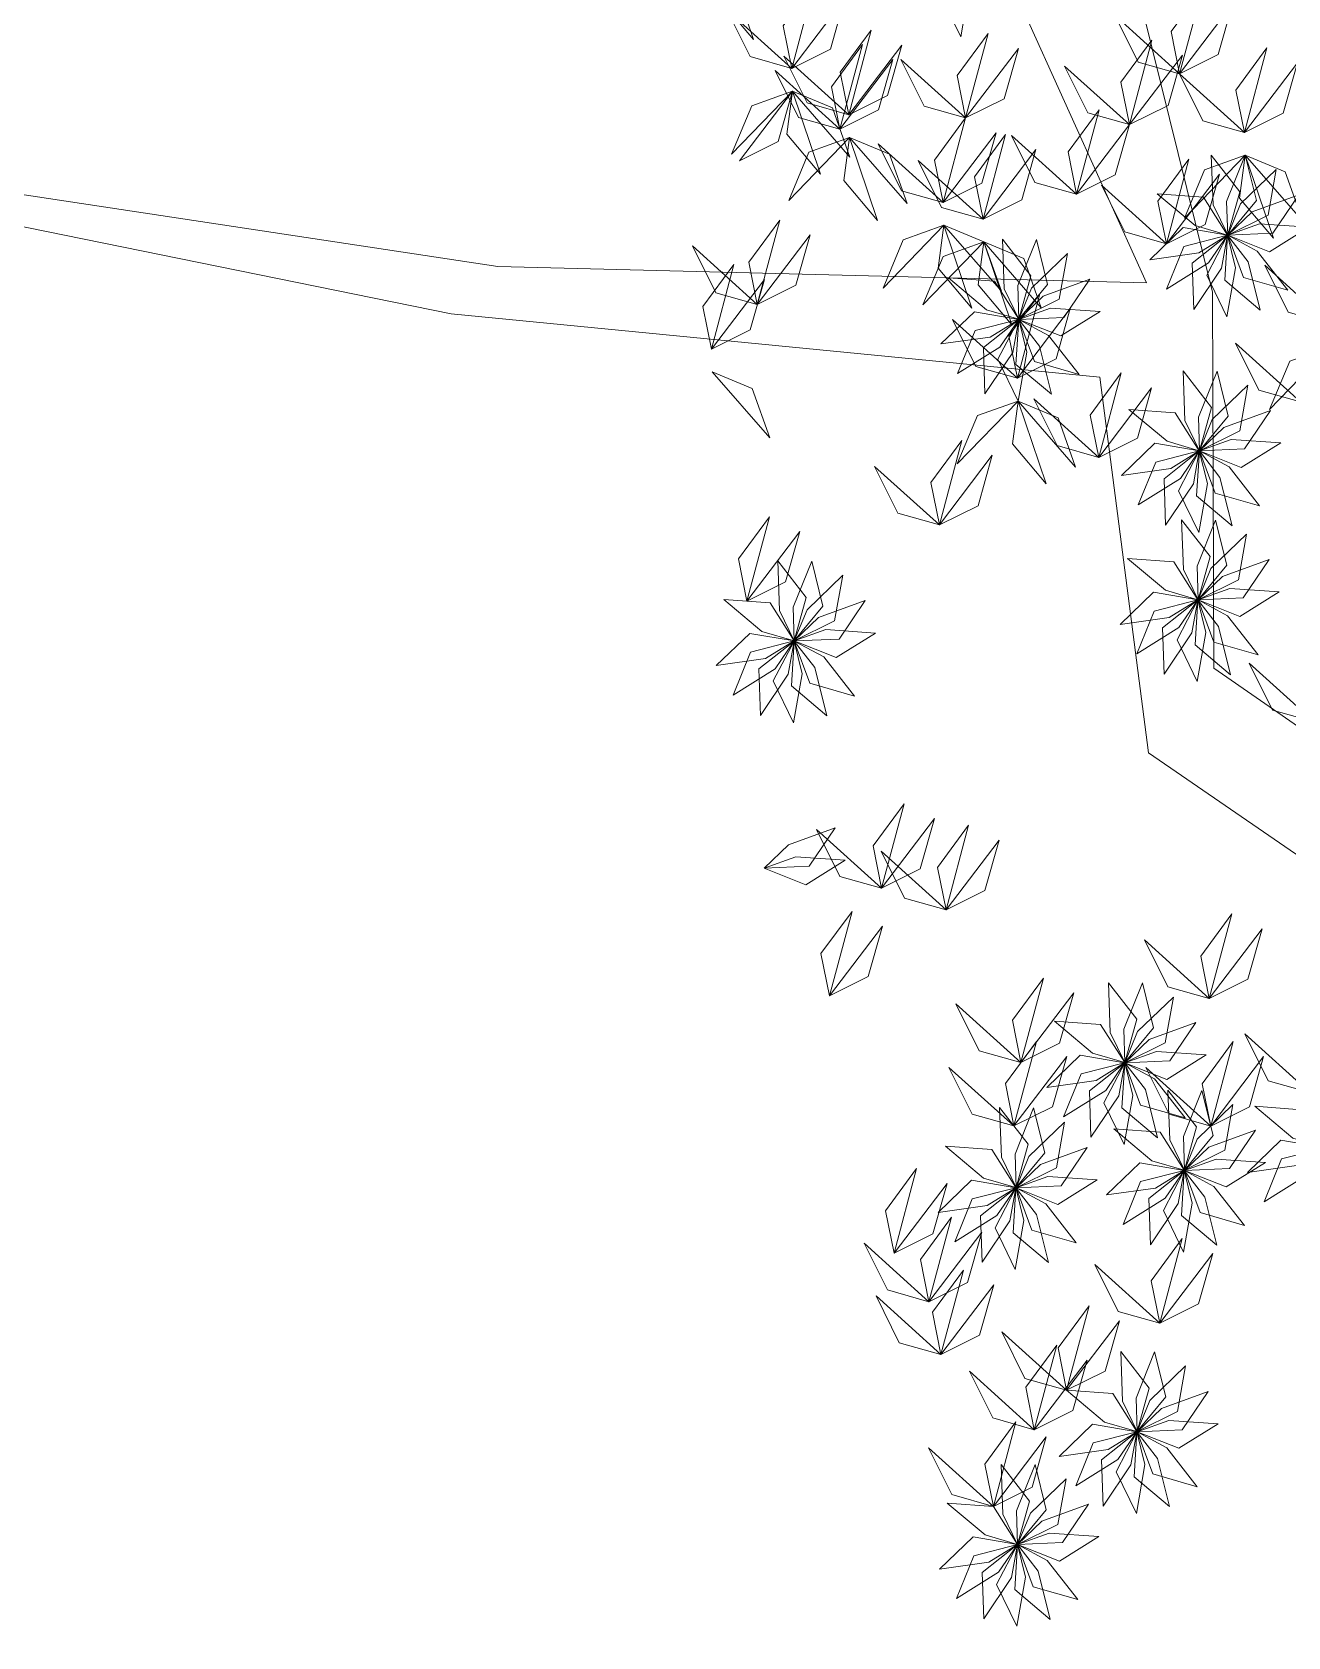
# Model space of a CAD drawing. Header units: inches. Extents: x -422522 to 22891, y -2973 to 414515.
# Drawn here: x 16651.2 to 16737.3, y 8048.1 to 8158.2 of the extents above; entities that cross this region are included whole.
import ezdxf

# ---------------------------------------------------------------- set-up
doc = ezdxf.new("R2010")
doc.units = ezdxf.units.IN
doc.header["$MEASUREMENT"] = 0
doc.layers.add('ARREDAMENTO', color=8, linetype='Continuous', lineweight=13)

msp = doc.modelspace()

# ---------------------------------------------------------------- linework, layer by layer
at = {"layer": 'ARREDAMENTO', "linetype": 'Continuous', "lineweight": 0}
for points in [[(16841.63355, 8179.46295), (16830.90405, 8118.8121), (16813.00082, 8079.41161), (16772.99815, 8086.35081), (16732.26942, 8114.56511), (16732.17089, 8140.35609), (16726.27685, 8164.1905)], [(16719.20165, 8159.64987), (16727.65506, 8140.98356), (16683.16118, 8142.10248), (16608.32383, 8153.42157), (16679.94966, 8138.86624), (16724.45585, 8134.52345), (16727.77822, 8108.74483), (16769.79894, 8079.8907), (16789.81875, 8071.58529), (16798.85042, 8070.33036), (16801.44674, 8065.82683), (16800.81921, 8061.31094), (16795.68817, 8054.19863), (16767.42432, 8026.36452), (16747.49073, 8012.10282), (16719.15298, 8003.61194), (16699.79765, 8006.76163), (16665.59049, 8015.65741), (16639.13533, 8020.71422)]]:
    msp.add_lwpolyline(points, dxfattribs=at)
at = {"layer": 'ARREDAMENTO', "lineweight": 0}
for points in [[(16698.76544, 8163.35748), (16698.37581, 8160.41876), (16700.69139, 8157.67723), (16698.76544, 8163.35748)], [(16714.90032, 8157.85349), (16715.49201, 8161.21018), (16714.94179, 8163.45024), (16713.51257, 8160.71687), (16714.90032, 8157.85349)], [(16703.3073, 8155.69642), (16702.72237, 8158.60257), (16704.84977, 8161.49257), (16703.3073, 8155.69642)], [(16703.3073, 8155.69642), (16705.96112, 8157.01747), (16706.93811, 8160.47049), (16703.3073, 8155.69642)], [(16729.9174, 8155.31735), (16729.33246, 8158.22351), (16731.45987, 8161.1135), (16729.9174, 8155.31735)], [(16703.3073, 8155.69642), (16700.45475, 8156.50316), (16698.8552, 8159.71553), (16703.3073, 8155.69642)], [(16729.9174, 8155.31735), (16727.06485, 8156.1241), (16725.4653, 8159.33647), (16729.9174, 8155.31735)], [(16729.9174, 8155.31735), (16732.57122, 8156.6384), (16733.54821, 8160.09143), (16729.9174, 8155.31735)], [(16707.22668, 8152.51861), (16706.64174, 8155.42477), (16708.76914, 8158.31476), (16707.22668, 8152.51861)], [(16715.23991, 8152.29473), (16714.65497, 8155.20089), (16716.78237, 8158.09088), (16715.23991, 8152.29473)], [(16706.61586, 8151.52994), (16706.03092, 8154.4361), (16708.15832, 8157.32609), (16706.61586, 8151.52994)], [(16707.22668, 8152.51861), (16709.88049, 8153.83966), (16710.85748, 8157.29269), (16707.22668, 8152.51861)], [(16715.23991, 8152.29473), (16717.89372, 8153.61578), (16718.87071, 8157.0688), (16715.23991, 8152.29473)], [(16726.47995, 8151.83611), (16725.89501, 8154.74227), (16728.02241, 8157.63226), (16726.47995, 8151.83611)], [(16734.36951, 8151.29823), (16733.78457, 8154.20439), (16735.91197, 8157.09438), (16734.36951, 8151.29823)], [(16707.22668, 8152.51861), (16704.37412, 8153.32536), (16702.77457, 8156.53773), (16707.22668, 8152.51861)], [(16706.61586, 8151.52994), (16709.26967, 8152.85099), (16710.24667, 8156.30402), (16706.61586, 8151.52994)], [(16715.23991, 8152.29473), (16712.38735, 8153.10148), (16710.7878, 8156.31385), (16715.23991, 8152.29473)], [(16726.47995, 8151.83611), (16723.62739, 8152.64286), (16722.02784, 8155.85523), (16726.47995, 8151.83611)], [(16726.47995, 8151.83611), (16729.13376, 8153.15716), (16730.11075, 8156.61019), (16726.47995, 8151.83611)], [(16734.36951, 8151.29823), (16737.02332, 8152.61928), (16738.00032, 8156.07231), (16734.36951, 8151.29823)], [(16706.61586, 8151.52994), (16703.7633, 8152.33669), (16702.16375, 8155.54906), (16706.61586, 8151.52994)], [(16734.36951, 8151.29823), (16731.51695, 8152.10498), (16729.9174, 8155.31735), (16734.36951, 8151.29823)], [(16703.35967, 8154.12943), (16700.56733, 8153.13405), (16699.18579, 8149.82207), (16703.35967, 8154.12943)], [(16699.72886, 8149.35536), (16702.38267, 8150.67641), (16703.35967, 8154.12943), (16699.72886, 8149.35536)], [(16703.35967, 8154.12943), (16702.97004, 8151.19071), (16705.28562, 8148.44918), (16703.35967, 8154.12943)], [(16703.35967, 8154.12943), (16706.09575, 8152.98849), (16707.30108, 8149.60839), (16703.35967, 8154.12943)], [(16722.84914, 8147.06204), (16722.2642, 8149.9682), (16724.3916, 8152.85819), (16722.84914, 8147.06204)], [(16713.69744, 8146.49858), (16713.1125, 8149.40474), (16715.23991, 8152.29473), (16713.69744, 8146.49858)], [(16722.84914, 8147.06204), (16725.50295, 8148.38309), (16726.47995, 8151.83611), (16722.84914, 8147.06204)], [(16707.27904, 8150.95163), (16704.4867, 8149.95625), (16703.10517, 8146.64427), (16707.27904, 8150.95163)], [(16707.27904, 8150.95163), (16706.88941, 8148.0129), (16709.20499, 8145.27138), (16707.27904, 8150.95163)], [(16707.27904, 8150.95163), (16710.01512, 8149.81068), (16711.22045, 8146.43058), (16707.27904, 8150.95163)], [(16713.69744, 8146.49858), (16710.84489, 8147.30533), (16709.24534, 8150.5177), (16713.69744, 8146.49858)], [(16713.69744, 8146.49858), (16716.35126, 8147.81963), (16717.32825, 8151.27265), (16713.69744, 8146.49858)], [(16716.43353, 8145.35764), (16715.84859, 8148.26379), (16717.97599, 8151.15379), (16716.43353, 8145.35764)], [(16722.84914, 8147.06204), (16719.99658, 8147.86879), (16718.39703, 8151.08116), (16722.84914, 8147.06204)], [(16716.43353, 8145.35764), (16713.58097, 8146.16438), (16711.98142, 8149.37675), (16716.43353, 8145.35764)], [(16716.43353, 8145.35764), (16719.08734, 8146.67869), (16720.06433, 8150.13171), (16716.43353, 8145.35764)], [(16729.01467, 8143.67228), (16728.42973, 8146.57844), (16730.55713, 8149.46843), (16729.01467, 8143.67228)], [(16734.42187, 8149.73125), (16731.62953, 8148.73587), (16730.248, 8145.42389), (16734.42187, 8149.73125)], [(16732.0913, 8149.75022), (16732.21043, 8146.34387), (16733.21437, 8144.26715), (16734.04405, 8147.23794), (16732.0913, 8149.75022)], [(16734.42187, 8149.73125), (16733.14521, 8146.57094), (16733.21768, 8144.26542), (16735.18396, 8146.64191), (16734.42187, 8149.73125)], [(16734.42187, 8149.73125), (16734.03224, 8146.79252), (16736.34782, 8144.051), (16734.42187, 8149.73125)], [(16734.42187, 8149.73125), (16737.15795, 8148.5903), (16738.36328, 8145.2102), (16734.42187, 8149.73125)], [(16729.01467, 8143.67228), (16731.66848, 8144.99333), (16732.64548, 8148.44635), (16729.01467, 8143.67228)], [(16736.54323, 8148.76599), (16734.09153, 8146.39816), (16733.22, 8144.2625), (16735.98289, 8145.63377), (16736.54323, 8148.76599)], [(16729.01467, 8143.67228), (16726.16211, 8144.47903), (16724.56256, 8147.6914), (16729.01467, 8143.67228)], [(16728.38095, 8147.10037), (16730.99208, 8144.90961), (16733.20715, 8144.26608), (16731.55459, 8146.8705), (16728.38095, 8147.10037)], [(16738.08859, 8147.02135), (16734.88577, 8145.85542), (16733.22092, 8144.25888), (16736.3027, 8144.38783), (16738.08859, 8147.02135)], [(16700.94803, 8139.49511), (16700.36309, 8142.40127), (16702.49049, 8145.29126), (16700.94803, 8139.49511)], [(16713.7498, 8144.93159), (16710.95747, 8143.93622), (16709.57593, 8140.62423), (16713.7498, 8144.93159)], [(16713.7498, 8144.93159), (16713.36018, 8141.99287), (16715.67576, 8139.25134), (16713.7498, 8144.93159)], [(16713.7498, 8144.93159), (16716.48589, 8143.79065), (16717.69121, 8140.41055), (16713.7498, 8144.93159)], [(16738.79073, 8144.79898), (16735.39058, 8145.03656), (16733.2203, 8144.2552), (16736.08809, 8143.11953), (16738.79073, 8144.79898)], [(16700.94803, 8139.49511), (16703.60184, 8140.81616), (16704.57884, 8144.26919), (16700.94803, 8139.49511)], [(16716.48589, 8143.79065), (16713.69355, 8142.79528), (16712.31202, 8139.48329), (16716.48589, 8143.79065)], [(16716.48589, 8143.79065), (16716.09626, 8140.85193), (16718.41184, 8138.1104), (16716.48589, 8143.79065)], [(16716.48589, 8143.79065), (16719.22197, 8142.64971), (16720.4273, 8139.26961), (16716.48589, 8143.79065)], [(16717.76709, 8143.97282), (16717.88622, 8140.56647), (16718.89016, 8138.48975), (16719.71984, 8141.46055), (16717.76709, 8143.97282)], [(16720.09766, 8143.95385), (16718.821, 8140.79354), (16718.89347, 8138.48803), (16720.85975, 8140.86452), (16720.09766, 8143.95385)], [(16727.86747, 8142.56995), (16731.24271, 8143.04449), (16733.20311, 8144.26), (16730.16187, 8144.77461), (16727.86747, 8142.56995)], [(16729.01632, 8140.54213), (16731.90674, 8142.34848), (16733.20326, 8144.25627), (16730.21564, 8143.48941), (16729.01632, 8140.54213)], [(16730.89064, 8139.15691), (16732.79646, 8141.98273), (16733.20492, 8144.25293), (16730.78751, 8142.33719), (16730.89064, 8139.15691)], [(16733.16633, 8138.6538), (16733.75802, 8142.01049), (16733.2078, 8144.25055), (16731.77859, 8141.51718), (16733.16633, 8138.6538)], [(16735.44991, 8139.1198), (16734.62517, 8142.42694), (16733.21139, 8144.24955), (16733.0175, 8141.17118), (16735.44991, 8139.1198)], [(16737.34653, 8140.47432), (16735.24795, 8143.16009), (16733.21509, 8144.25009), (16734.29005, 8141.359), (16737.34653, 8140.47432)], [(16700.94803, 8139.49511), (16698.09547, 8140.30186), (16696.49592, 8143.51423), (16700.94803, 8139.49511)], [(16722.21902, 8142.98859), (16719.76732, 8140.62077), (16718.89578, 8138.4851), (16721.65868, 8139.85637), (16722.21902, 8142.98859)], [(16697.80572, 8136.44755), (16697.22078, 8139.35371), (16699.34818, 8142.2437), (16697.80572, 8136.44755)], [(16740.21088, 8138.17653), (16737.35832, 8138.98327), (16735.75877, 8142.19565), (16740.21088, 8138.17653)], [(16697.80572, 8136.44755), (16700.45953, 8137.7686), (16701.43652, 8141.22162), (16697.80572, 8136.44755)], [(16714.05674, 8141.32298), (16716.66787, 8139.13221), (16718.88294, 8138.48869), (16717.23037, 8141.09311), (16714.05674, 8141.32298)], [(16723.76437, 8141.24395), (16720.56155, 8140.07803), (16718.89671, 8138.48149), (16721.97849, 8138.61044), (16723.76437, 8141.24395)], [(16718.78976, 8134.44339), (16718.20482, 8137.34955), (16720.33222, 8140.23954), (16718.78976, 8134.44339)], [(16713.54326, 8136.79255), (16716.9185, 8137.26709), (16718.8789, 8138.48261), (16715.83765, 8138.99721), (16713.54326, 8136.79255)], [(16718.78976, 8134.44339), (16715.9372, 8135.25014), (16714.33765, 8138.46251), (16718.78976, 8134.44339)], [(16714.69211, 8134.76474), (16717.58253, 8136.57108), (16718.87905, 8138.47888), (16715.89143, 8137.71201), (16714.69211, 8134.76474)], [(16716.56643, 8133.37952), (16718.47225, 8136.20534), (16718.88071, 8138.47554), (16716.4633, 8136.55979), (16716.56643, 8133.37952)], [(16718.84212, 8132.87641), (16719.43381, 8136.23309), (16718.88359, 8138.47316), (16717.45437, 8135.73979), (16718.84212, 8132.87641)], [(16721.1257, 8133.3424), (16720.30095, 8136.64955), (16718.88718, 8138.47215), (16718.69329, 8135.39378), (16721.1257, 8133.3424)], [(16718.78976, 8134.44339), (16721.44357, 8135.76444), (16722.42057, 8139.21747), (16718.78976, 8134.44339)], [(16723.02232, 8134.69693), (16720.92374, 8137.3827), (16718.89087, 8138.4727), (16719.96583, 8135.5816), (16723.02232, 8134.69693)], [(16724.46651, 8139.02159), (16721.06637, 8139.25917), (16718.89609, 8138.47781), (16721.76388, 8137.34214), (16724.46651, 8139.02159)], [(16738.21368, 8132.82546), (16735.36113, 8133.63221), (16733.76158, 8136.84458), (16738.21368, 8132.82546)], [(16740.26324, 8136.60954), (16737.4709, 8135.61417), (16736.08937, 8132.30218), (16740.26324, 8136.60954)], [(16697.85808, 8134.88056), (16700.59416, 8133.73962), (16701.79949, 8130.35952), (16697.85808, 8134.88056)], [(16730.15391, 8134.95811), (16730.27304, 8131.55176), (16731.27698, 8129.47504), (16732.10666, 8132.44583), (16730.15391, 8134.95811)], [(16732.48447, 8134.93914), (16731.20782, 8131.77883), (16731.28028, 8129.47331), (16733.24656, 8131.8498), (16732.48447, 8134.93914)], [(16724.36883, 8129.01391), (16723.7839, 8131.92007), (16725.9113, 8134.81006), (16724.36883, 8129.01391)], [(16724.36883, 8129.01391), (16727.02265, 8130.33496), (16727.99964, 8133.78799), (16724.36883, 8129.01391)], [(16734.60584, 8133.97388), (16732.15414, 8131.60605), (16731.2826, 8129.47039), (16734.04549, 8130.84166), (16734.60584, 8133.97388)], [(16718.84212, 8132.87641), (16716.04978, 8131.88103), (16714.66825, 8128.56905), (16718.84212, 8132.87641)], [(16718.84212, 8132.87641), (16718.45249, 8129.93768), (16720.76808, 8127.19616), (16718.84212, 8132.87641)], [(16718.84212, 8132.87641), (16721.5782, 8131.73546), (16722.78353, 8128.35536), (16718.84212, 8132.87641)], [(16724.36883, 8129.01391), (16721.51628, 8129.82066), (16719.91673, 8133.03303), (16724.36883, 8129.01391)], [(16726.44356, 8132.30826), (16729.05469, 8130.1175), (16731.26975, 8129.47398), (16729.61719, 8132.0784), (16726.44356, 8132.30826)], [(16736.15119, 8132.22924), (16732.94837, 8131.06332), (16731.28353, 8129.46677), (16734.3653, 8129.59572), (16736.15119, 8132.22924)], [(16713.43565, 8124.38199), (16712.85072, 8127.28814), (16714.97812, 8130.17814), (16713.43565, 8124.38199)], [(16725.93007, 8127.77784), (16729.30531, 8128.25238), (16731.26571, 8129.4679), (16728.22447, 8129.9825), (16725.93007, 8127.77784)], [(16727.07892, 8125.75003), (16729.96935, 8127.55637), (16731.26587, 8129.46417), (16728.27825, 8128.6973), (16727.07892, 8125.75003)], [(16728.95324, 8124.3648), (16730.85907, 8127.19062), (16731.26753, 8129.46082), (16728.85011, 8127.54508), (16728.95324, 8124.3648)], [(16731.22894, 8123.86169), (16731.82063, 8127.21838), (16731.2704, 8129.45844), (16729.84119, 8126.72507), (16731.22894, 8123.86169)], [(16733.51252, 8124.32769), (16732.68777, 8127.63484), (16731.274, 8129.45744), (16731.08011, 8126.37907), (16733.51252, 8124.32769)], [(16735.40914, 8125.68221), (16733.31056, 8128.36799), (16731.27769, 8129.45799), (16732.35265, 8126.56689), (16735.40914, 8125.68221)], [(16736.85333, 8130.00687), (16733.45319, 8130.24446), (16731.28291, 8129.46309), (16734.1507, 8128.32742), (16736.85333, 8130.00687)], [(16713.43565, 8124.38199), (16710.5831, 8125.18873), (16708.98355, 8128.4011), (16713.43565, 8124.38199)], [(16713.43565, 8124.38199), (16716.08947, 8125.70304), (16717.06646, 8129.15606), (16713.43565, 8124.38199)], [(16700.23445, 8119.1521), (16699.64952, 8122.05826), (16701.77692, 8124.94825), (16700.23445, 8119.1521)], [(16700.23445, 8119.1521), (16702.88827, 8120.47315), (16703.86526, 8123.92618), (16700.23445, 8119.1521)], [(16730.05661, 8124.73928), (16730.17574, 8121.33293), (16731.17967, 8119.25621), (16732.00936, 8122.227), (16730.05661, 8124.73928)], [(16732.38717, 8124.72031), (16731.11052, 8121.56), (16731.18298, 8119.25448), (16733.14926, 8121.63097), (16732.38717, 8124.72031)], [(16734.50853, 8123.75505), (16732.05684, 8121.38722), (16731.1853, 8119.25156), (16733.94819, 8120.62283), (16734.50853, 8123.75505)], [(16702.35798, 8121.91689), (16702.47712, 8118.51053), (16703.48105, 8116.43382), (16704.31074, 8119.40461), (16702.35798, 8121.91689)], [(16704.68855, 8121.89791), (16703.41189, 8118.7376), (16703.48436, 8116.43209), (16705.45064, 8118.80858), (16704.68855, 8121.89791)], [(16726.34626, 8122.08943), (16728.95738, 8119.89867), (16731.17245, 8119.25515), (16729.51989, 8121.85957), (16726.34626, 8122.08943)], [(16736.05389, 8122.01041), (16732.85107, 8120.84449), (16731.18623, 8119.24794), (16734.268, 8119.37689), (16736.05389, 8122.01041)], [(16706.80991, 8120.93265), (16704.35821, 8118.56483), (16703.48668, 8116.42916), (16706.24957, 8117.80043), (16706.80991, 8120.93265)], [(16725.83277, 8117.55901), (16729.20801, 8118.03355), (16731.16841, 8119.24907), (16728.12717, 8119.76367), (16725.83277, 8117.55901)], [(16736.75603, 8119.78804), (16733.35589, 8120.02563), (16731.18561, 8119.24426), (16734.0534, 8118.10859), (16736.75603, 8119.78804)], [(16698.64764, 8119.26704), (16701.25876, 8117.07627), (16703.47383, 8116.43275), (16701.82127, 8119.03717), (16698.64764, 8119.26704)], [(16708.35527, 8119.18801), (16705.15245, 8118.02209), (16703.48761, 8116.42555), (16706.56938, 8116.5545), (16708.35527, 8119.18801)], [(16726.98162, 8115.5312), (16729.87205, 8117.33754), (16731.16857, 8119.24534), (16728.18095, 8118.47847), (16726.98162, 8115.5312)], [(16728.85594, 8114.14597), (16730.76177, 8116.97179), (16731.17023, 8119.24199), (16728.75281, 8117.32625), (16728.85594, 8114.14597)], [(16731.13164, 8113.64286), (16731.72333, 8116.99955), (16731.1731, 8119.23961), (16729.74389, 8116.50624), (16731.13164, 8113.64286)], [(16733.41522, 8114.10886), (16732.59047, 8117.41601), (16731.1767, 8119.23861), (16730.98281, 8116.16024), (16733.41522, 8114.10886)], [(16735.31184, 8115.46338), (16733.21326, 8118.14916), (16731.18039, 8119.23916), (16732.25535, 8116.34806), (16735.31184, 8115.46338)], [(16698.13415, 8114.73662), (16701.50939, 8115.21115), (16703.46979, 8116.42667), (16700.42855, 8116.94127), (16698.13415, 8114.73662)], [(16699.283, 8112.7088), (16702.17343, 8114.51515), (16703.46995, 8116.42294), (16700.48233, 8115.65607), (16699.283, 8112.7088)], [(16701.15732, 8111.32358), (16703.06314, 8114.1494), (16703.47161, 8116.4196), (16701.05419, 8114.50385), (16701.15732, 8111.32358)], [(16703.43301, 8110.82047), (16704.02471, 8114.17715), (16703.47448, 8116.41722), (16702.04527, 8113.68385), (16703.43301, 8110.82047)], [(16705.7166, 8111.28646), (16704.89185, 8114.59361), (16703.47808, 8116.41621), (16703.28419, 8113.33784), (16705.7166, 8111.28646)], [(16707.61322, 8112.64099), (16705.51463, 8115.32676), (16703.48177, 8116.41676), (16704.55673, 8113.52566), (16707.61322, 8112.64099)], [(16709.05741, 8116.96565), (16705.65726, 8117.20323), (16703.48698, 8116.42187), (16706.35477, 8115.2862), (16709.05741, 8116.96565)], [(16739.14501, 8110.87884), (16736.29246, 8111.68558), (16734.69291, 8114.89795), (16739.14501, 8110.87884)], [(16709.47194, 8099.46432), (16708.887, 8102.37048), (16711.0144, 8105.26047), (16709.47194, 8099.46432)], [(16709.47194, 8099.46432), (16712.12575, 8100.78538), (16713.10275, 8104.2384), (16709.47194, 8099.46432)], [(16706.28247, 8103.60454), (16703.07965, 8102.43862), (16701.41481, 8100.84208), (16704.49659, 8100.97103), (16706.28247, 8103.60454)], [(16709.47194, 8099.46432), (16706.61938, 8100.27107), (16705.01983, 8103.48344), (16709.47194, 8099.46432)], [(16713.89914, 8097.98417), (16713.3142, 8100.89033), (16715.4416, 8103.78032), (16713.89914, 8097.98417)], [(16713.89914, 8097.98417), (16711.04658, 8098.79091), (16709.44703, 8102.00329), (16713.89914, 8097.98417)], [(16713.89914, 8097.98417), (16716.55295, 8099.30522), (16717.52995, 8102.75824), (16713.89914, 8097.98417)], [(16706.98462, 8101.38218), (16703.58447, 8101.61976), (16701.41419, 8100.8384), (16704.28198, 8099.70273), (16706.98462, 8101.38218)], [(16705.90261, 8092.0806), (16705.31767, 8094.98676), (16707.44507, 8097.87675), (16705.90261, 8092.0806)], [(16731.95372, 8091.90449), (16731.36879, 8094.81065), (16733.49619, 8097.70064), (16731.95372, 8091.90449)], [(16705.90261, 8092.0806), (16708.55642, 8093.40165), (16709.53341, 8096.85467), (16705.90261, 8092.0806)], [(16731.95372, 8091.90449), (16734.60754, 8093.22554), (16735.58453, 8096.67857), (16731.95372, 8091.90449)], [(16731.95372, 8091.90449), (16729.10117, 8092.71124), (16727.50162, 8095.92361), (16731.95372, 8091.90449)], [(16719.02804, 8087.51158), (16718.44311, 8090.41774), (16720.57051, 8093.30773), (16719.02804, 8087.51158)], [(16719.02804, 8087.51158), (16721.68186, 8088.83263), (16722.65885, 8092.28566), (16719.02804, 8087.51158)], [(16725.03569, 8092.98858), (16725.15482, 8089.58222), (16726.15876, 8087.50551), (16726.98844, 8090.4763), (16725.03569, 8092.98858)], [(16727.36625, 8092.96961), (16726.0896, 8089.80929), (16726.16206, 8087.50378), (16728.12835, 8089.88027), (16727.36625, 8092.96961)], [(16729.48762, 8092.00435), (16727.03592, 8089.63652), (16726.16438, 8087.50085), (16728.92727, 8088.87213), (16729.48762, 8092.00435)], [(16719.02804, 8087.51158), (16716.17549, 8088.31833), (16714.57594, 8091.5307), (16719.02804, 8087.51158)], [(16721.32534, 8090.33873), (16723.93647, 8088.14796), (16726.15153, 8087.50444), (16724.49897, 8090.10886), (16721.32534, 8090.33873)], [(16731.03297, 8090.2597), (16727.83015, 8089.09378), (16726.16531, 8087.49724), (16729.24708, 8087.62619), (16731.03297, 8090.2597)], [(16718.54928, 8083.16043), (16717.96434, 8086.06659), (16720.09174, 8088.95658), (16718.54928, 8083.16043)], [(16732.05015, 8083.15405), (16731.46521, 8086.06021), (16733.59261, 8088.9502), (16732.05015, 8083.15405)], [(16738.85046, 8085.45442), (16735.99791, 8086.26117), (16734.39835, 8089.47354), (16738.85046, 8085.45442)], [(16718.54928, 8083.16043), (16721.2031, 8084.48148), (16722.18009, 8087.9345), (16718.54928, 8083.16043)], [(16720.81185, 8085.80831), (16724.18709, 8086.28285), (16726.14749, 8087.49836), (16723.10625, 8088.01297), (16720.81185, 8085.80831)], [(16731.73511, 8088.03734), (16728.33497, 8088.27492), (16726.16469, 8087.49356), (16729.03248, 8086.35789), (16731.73511, 8088.03734)], [(16732.05015, 8083.15405), (16734.70396, 8084.4751), (16735.68096, 8087.92812), (16732.05015, 8083.15405)], [(16718.54928, 8083.16043), (16715.69673, 8083.96717), (16714.09717, 8087.17954), (16718.54928, 8083.16043)], [(16721.96071, 8083.78049), (16724.85113, 8085.58684), (16726.14765, 8087.49463), (16723.16003, 8086.72776), (16721.96071, 8083.78049)], [(16723.83502, 8082.39527), (16725.74085, 8085.22109), (16726.14931, 8087.49129), (16723.73189, 8085.57554), (16723.83502, 8082.39527)], [(16726.11072, 8081.89216), (16726.70241, 8085.24884), (16726.15218, 8087.48891), (16724.72297, 8084.75554), (16726.11072, 8081.89216)], [(16728.3943, 8082.35815), (16727.56955, 8085.6653), (16726.15578, 8087.48791), (16725.96189, 8084.40953), (16728.3943, 8082.35815)], [(16730.29092, 8083.71268), (16728.19234, 8086.39845), (16726.15947, 8087.48845), (16727.23443, 8084.59736), (16730.29092, 8083.71268)], [(16732.05015, 8083.15405), (16729.19759, 8083.96079), (16727.59804, 8087.17316), (16732.05015, 8083.15405)], [(16729.11912, 8085.60715), (16729.23825, 8082.2008), (16730.24219, 8080.12408), (16731.07187, 8083.09487), (16729.11912, 8085.60715)], [(16731.44969, 8085.58818), (16730.17303, 8082.42786), (16730.2455, 8080.12235), (16732.21178, 8082.49884), (16731.44969, 8085.58818)], [(16717.5729, 8084.41657), (16717.69204, 8081.01021), (16718.69597, 8078.9335), (16719.52566, 8081.90429), (16717.5729, 8084.41657)], [(16719.90347, 8084.39759), (16718.62681, 8081.23728), (16718.69928, 8078.93177), (16720.66556, 8081.30826), (16719.90347, 8084.39759)], [(16733.57105, 8084.62292), (16731.11935, 8082.25509), (16730.24781, 8080.11942), (16733.01071, 8081.4907), (16733.57105, 8084.62292)], [(16735.08055, 8084.50775), (16737.69167, 8082.31699), (16739.90674, 8081.67347), (16738.25418, 8084.27789), (16735.08055, 8084.50775)], [(16722.02483, 8083.43234), (16719.57313, 8081.06451), (16718.7016, 8078.92884), (16721.46449, 8080.30012), (16722.02483, 8083.43234)], [(16725.40877, 8082.9573), (16728.0199, 8080.76654), (16730.23497, 8080.12301), (16728.5824, 8082.72743), (16725.40877, 8082.9573)], [(16735.1164, 8082.87827), (16731.91358, 8081.71235), (16730.24874, 8080.11581), (16733.33052, 8080.24476), (16735.1164, 8082.87827)], [(16734.56706, 8079.97733), (16737.9423, 8080.45187), (16739.9027, 8081.66738), (16736.86146, 8082.18199), (16734.56706, 8079.97733)], [(16713.86256, 8081.76672), (16716.47368, 8079.57595), (16718.68875, 8078.93243), (16717.03619, 8081.53685), (16713.86256, 8081.76672)], [(16723.57019, 8081.68769), (16720.36737, 8080.52177), (16718.70253, 8078.92523), (16721.7843, 8079.05418), (16723.57019, 8081.68769)], [(16735.71591, 8077.94951), (16738.60634, 8079.75586), (16739.90286, 8081.66366), (16736.91524, 8080.89679), (16735.71591, 8077.94951)], [(16710.3353, 8074.44119), (16709.75037, 8077.34735), (16711.87777, 8080.23734), (16710.3353, 8074.44119)], [(16724.89528, 8078.42688), (16728.27052, 8078.90142), (16730.23092, 8080.11693), (16727.18968, 8080.63154), (16724.89528, 8078.42688)], [(16726.04414, 8076.39906), (16728.93456, 8078.20541), (16730.23108, 8080.1132), (16727.24346, 8079.34633), (16726.04414, 8076.39906)], [(16727.91845, 8075.01384), (16729.82428, 8077.83966), (16730.23274, 8080.10986), (16727.81533, 8078.19412), (16727.91845, 8075.01384)], [(16730.19415, 8074.51073), (16730.78584, 8077.86742), (16730.23562, 8080.10748), (16728.8064, 8077.37411), (16730.19415, 8074.51073)], [(16732.47773, 8074.97673), (16731.65298, 8078.28387), (16730.23921, 8080.10648), (16730.04532, 8077.02811), (16732.47773, 8074.97673)], [(16734.37435, 8076.33125), (16732.27577, 8079.01702), (16730.2429, 8080.10702), (16731.31786, 8077.21593), (16734.37435, 8076.33125)], [(16735.81854, 8080.65591), (16732.4184, 8080.89349), (16730.24812, 8080.11213), (16733.11591, 8078.97646), (16735.81854, 8080.65591)], [(16710.3353, 8074.44119), (16712.98912, 8075.76224), (16713.96611, 8079.21526), (16710.3353, 8074.44119)], [(16713.34907, 8077.2363), (16716.72431, 8077.71084), (16718.68471, 8078.92635), (16715.64347, 8079.44095), (16713.34907, 8077.2363)], [(16714.49792, 8075.20848), (16717.38835, 8077.01483), (16718.68487, 8078.92262), (16715.69725, 8078.15575), (16714.49792, 8075.20848)], [(16716.37224, 8073.82326), (16718.27807, 8076.64908), (16718.68653, 8078.91928), (16716.26911, 8077.00353), (16716.37224, 8073.82326)], [(16718.64793, 8073.32015), (16719.23963, 8076.67683), (16718.6894, 8078.9169), (16717.26019, 8076.18353), (16718.64793, 8073.32015)], [(16720.93152, 8073.78614), (16720.10677, 8077.09329), (16718.693, 8078.9159), (16718.49911, 8075.83752), (16720.93152, 8073.78614)], [(16722.82814, 8075.14067), (16720.72955, 8077.82644), (16718.69669, 8078.91644), (16719.77165, 8076.02535), (16722.82814, 8075.14067)], [(16724.27233, 8079.46533), (16720.87218, 8079.70291), (16718.7019, 8078.92155), (16721.56969, 8077.78588), (16724.27233, 8079.46533)], [(16712.72356, 8071.1063), (16712.13863, 8074.01246), (16714.26603, 8076.90245), (16712.72356, 8071.1063)], [(16712.72356, 8071.1063), (16715.37738, 8072.42735), (16716.35437, 8075.88037), (16712.72356, 8071.1063)], [(16712.72356, 8071.1063), (16709.87101, 8071.91304), (16708.27146, 8075.12541), (16712.72356, 8071.1063)], [(16728.55585, 8069.63715), (16727.97091, 8072.54331), (16730.09831, 8075.4333), (16728.55585, 8069.63715)], [(16728.55585, 8069.63715), (16731.20966, 8070.9582), (16732.18666, 8074.41123), (16728.55585, 8069.63715)], [(16713.54338, 8067.48253), (16712.95844, 8070.38869), (16715.08584, 8073.27868), (16713.54338, 8067.48253)], [(16728.55585, 8069.63715), (16725.70329, 8070.4439), (16724.10374, 8073.65627), (16728.55585, 8069.63715)], [(16713.54338, 8067.48253), (16716.19719, 8068.80358), (16717.17419, 8072.2566), (16713.54338, 8067.48253)], [(16713.54338, 8067.48253), (16710.69082, 8068.28928), (16709.09127, 8071.50165), (16713.54338, 8067.48253)], [(16722.16401, 8065.03274), (16721.57908, 8067.9389), (16723.70648, 8070.82889), (16722.16401, 8065.03274)], [(16722.16401, 8065.03274), (16719.31146, 8065.83949), (16717.71191, 8069.05186), (16722.16401, 8065.03274)], [(16722.16401, 8065.03274), (16724.81783, 8066.35379), (16725.79482, 8069.80682), (16722.16401, 8065.03274)], [(16719.94736, 8062.32997), (16719.36242, 8065.23613), (16721.48982, 8068.12612), (16719.94736, 8062.32997)], [(16719.94736, 8062.32997), (16722.60117, 8063.65102), (16723.57816, 8067.10404), (16719.94736, 8062.32997)], [(16725.87436, 8067.68259), (16725.99349, 8064.27624), (16726.99743, 8062.19952), (16727.82711, 8065.17031), (16725.87436, 8067.68259)], [(16728.20493, 8067.66362), (16726.92827, 8064.50331), (16727.00074, 8062.19779), (16728.96702, 8064.57428), (16728.20493, 8067.66362)], [(16730.32629, 8066.69836), (16727.87459, 8064.33053), (16727.00306, 8062.19487), (16729.76595, 8063.56614), (16730.32629, 8066.69836)], [(16719.94736, 8062.32997), (16717.0948, 8063.13672), (16715.49525, 8066.34909), (16719.94736, 8062.32997)], [(16722.16401, 8065.03274), (16724.77514, 8062.84198), (16726.99021, 8062.19845), (16725.33765, 8064.80287), (16722.16401, 8065.03274)], [(16731.87165, 8064.95372), (16728.66882, 8063.78779), (16727.00398, 8062.19125), (16730.08576, 8062.3202), (16731.87165, 8064.95372)], [(16717.14184, 8057.07056), (16716.5569, 8059.97672), (16718.68431, 8062.86671), (16717.14184, 8057.07056)], [(16721.65053, 8060.50232), (16725.02577, 8060.97686), (16726.98617, 8062.19237), (16723.94493, 8062.70698), (16721.65053, 8060.50232)], [(16732.57379, 8062.73135), (16729.17364, 8062.96893), (16727.00336, 8062.18757), (16729.87115, 8061.0519), (16732.57379, 8062.73135)], [(16717.14184, 8057.07056), (16719.79566, 8058.39161), (16720.77265, 8061.84463), (16717.14184, 8057.07056)], [(16722.79938, 8058.4745), (16725.6898, 8060.28085), (16726.98632, 8062.18864), (16723.9987, 8061.42178), (16722.79938, 8058.4745)], [(16724.6737, 8057.08928), (16726.57952, 8059.9151), (16726.98798, 8062.1853), (16724.57057, 8060.26956), (16724.6737, 8057.08928)], [(16726.94939, 8056.58617), (16727.54108, 8059.94286), (16726.99086, 8062.18292), (16725.56164, 8059.44955), (16726.94939, 8056.58617)], [(16729.23297, 8057.05217), (16728.40823, 8060.35931), (16726.99445, 8062.18192), (16726.80056, 8059.10355), (16729.23297, 8057.05217)], [(16731.12959, 8058.40669), (16729.03101, 8061.09246), (16726.99814, 8062.18246), (16728.0731, 8059.29137), (16731.12959, 8058.40669)], [(16717.14184, 8057.07056), (16714.28929, 8057.87731), (16712.68974, 8061.08968), (16717.14184, 8057.07056)], [(16717.67856, 8059.95028), (16717.79769, 8056.54392), (16718.80163, 8054.46721), (16719.63131, 8057.438), (16717.67856, 8059.95028)], [(16720.00912, 8059.9313), (16718.73247, 8056.77099), (16718.80493, 8054.46548), (16720.77121, 8056.84197), (16720.00912, 8059.9313)], [(16722.13049, 8058.96604), (16719.67879, 8056.59822), (16718.80725, 8054.46255), (16721.57014, 8055.83382), (16722.13049, 8058.96604)], [(16713.96821, 8057.30043), (16716.57934, 8055.10966), (16718.7944, 8054.46614), (16717.14184, 8057.07056), (16713.96821, 8057.30043)], [(16723.67584, 8057.2214), (16720.47302, 8056.05548), (16718.80818, 8054.45894), (16721.88995, 8054.58789), (16723.67584, 8057.2214)], [(16713.45472, 8052.77001), (16716.82996, 8053.24454), (16718.79036, 8054.46006), (16715.74912, 8054.97466), (16713.45472, 8052.77001)], [(16724.37798, 8054.99904), (16720.97784, 8055.23662), (16718.80756, 8054.45526), (16721.67535, 8053.31959), (16724.37798, 8054.99904)], [(16714.60358, 8050.74219), (16717.494, 8052.54854), (16718.79052, 8054.45633), (16715.8029, 8053.68946), (16714.60358, 8050.74219)], [(16716.47789, 8049.35697), (16718.38372, 8052.18279), (16718.79218, 8054.45299), (16716.37476, 8052.53724), (16716.47789, 8049.35697)], [(16718.75359, 8048.85386), (16719.34528, 8052.21054), (16718.79505, 8054.45061), (16717.36584, 8051.71724), (16718.75359, 8048.85386)], [(16721.03717, 8049.31985), (16720.21242, 8052.627), (16718.79865, 8054.4496), (16718.60476, 8051.37123), (16721.03717, 8049.31985)], [(16722.93379, 8050.67438), (16720.83521, 8053.36015), (16718.80234, 8054.45015), (16719.8773, 8051.55905), (16722.93379, 8050.67438)]]:
    msp.add_lwpolyline(points, dxfattribs=at)

doc.saveas('drawing.dxf')
